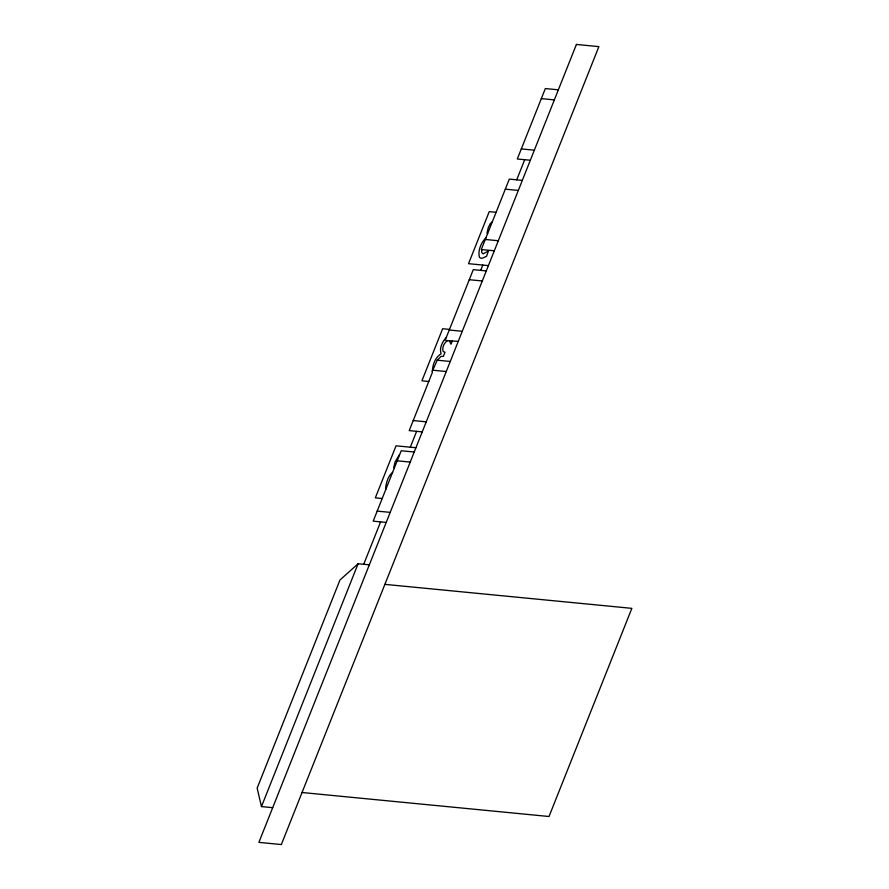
<?xml version="1.0" encoding="UTF-8"?>
<svg xmlns="http://www.w3.org/2000/svg" width="889" height="889" viewBox="0 0 889 889"><rect width="100%" height="100%" fill="white"/><g stroke="black" fill="none" stroke-linecap="round" stroke-linejoin="round"><path stroke-width="1.33" d="M422.242 431.887L409.218 430.62L432.31 372.58C432.287 365.701 434.888 357.456 441.1 353.811C439.166 348.388 442.222 341.709 446.211 337.653L473.27 269.656L486.294 270.923M494.306 250.798L481.282 249.531L509.308 179.111L522.332 180.367M481.849 249.587L481.705 252.532L483.149 253.854L488.483 250.976L486.516 256.31L482.527 258.154A3.045 2.156 -15 0 1 479.415 257.11C477.693 250.32 481.171 242.53 485.983 237.707M445.856 337.953L445.245 340.076L447.3 340.687L458.268 341.343M386.204 522.432L373.18 521.165L401.206 450.745L414.23 452.012M432.198 371.435L437.244 360.201L441.022 356.433L443.355 356.356L445.022 352.177L443.189 351.577C441.633 347.766 444.156 342.91 447.3 340.687M272.69 807.679L261.466 806.59L358.111 563.737L369.335 564.837M363.723 564.282L380.592 521.887M410.318 447.2L416.619 431.343M480.682 270.367L482.794 265.066M516.72 179.822L524.721 159.709M452.445 340.776L450.967 344.187L449.456 340.976M399.261 455.035L395.094 461.836L393.783 467.37L394.283 468.159M358.111 563.737L339.976 579.995L257.143 788.154L261.466 806.59M392.582 472.415C387.937 476.115 386.159 482.783 385.604 488.528L385.97 489.039M492.339 221.728L490.228 223.695L488.272 227.662L486.972 233.196L487.683 233.451M558.359 89.822L545.335 88.556L517.309 158.987L530.333 160.253M541.334 98.623L554.358 99.89M521.321 148.919L534.345 150.185M505.308 189.168L518.32 190.435M496.095 212.304L489.239 211.638L468.525 263.677L488.405 265.611M485.283 239.474L498.307 240.73M469.27 279.713L482.294 280.98M449.501 329.397L442.644 328.73L421.931 380.77L428.754 381.525M449.256 330.019L462.269 331.286M437.244 360.201L450.267 361.467M433.232 370.257L446.256 371.524M413.218 420.564L426.242 421.831M415.93 447.745L396.05 445.811L375.336 497.851L382.192 498.518M397.205 460.802L410.229 462.069M377.18 511.108L390.204 512.375M384.881 584.362L631.857 608.354L549.024 816.502L302.049 792.51M576.416 44.45L258.888 842.372L281.335 844.55L598.875 46.628L576.416 44.45"/></g></svg>
